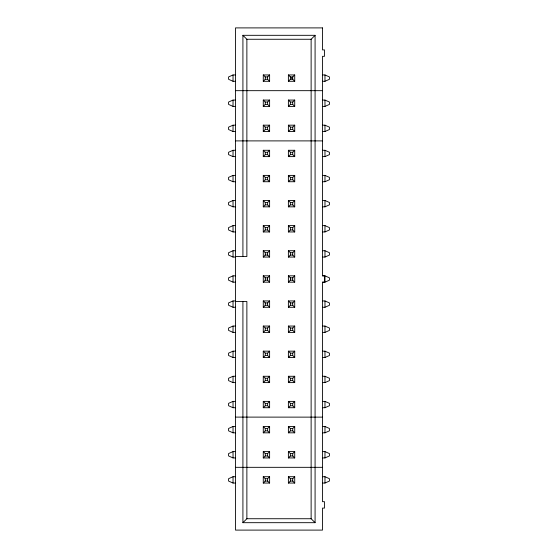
<?xml version="1.0" encoding="UTF-8"?>
<svg xmlns="http://www.w3.org/2000/svg" width="558" height="558" viewBox="0 0 558 558"><rect width="100%" height="100%" fill="white"/><g stroke="black" fill="none" stroke-linecap="round" stroke-linejoin="round"><path stroke-width="0.84" d="M263.278 81.287L265.259 79.306L267.631 79.306L269.612 81.287L269.612 74.953L263.278 74.953L263.278 81.287L269.612 81.287M267.631 79.306L267.631 76.934L269.612 74.953M242.918 301.487L242.918 522.686L315.082 522.686L311.127 518.731L311.127 39.269L315.082 35.314L242.918 35.314L242.918 256.513M263.278 106.397L265.259 104.416L267.631 104.416L269.612 106.397L269.612 100.063L263.278 100.063L263.278 106.397L269.612 106.397M267.631 104.416L267.631 102.044L269.612 100.063M288.388 81.287L290.369 79.306L292.741 79.306L292.741 76.934L294.722 74.953L294.722 81.287L288.388 81.287L288.388 74.953L294.722 74.953M263.278 131.507L265.259 129.526L265.259 127.154L263.278 125.173L269.612 125.173L269.612 131.507L263.278 131.507L263.278 125.173M269.612 131.507L267.631 129.526L267.631 127.154L269.612 125.173M288.388 106.397L290.369 104.416L292.741 104.416L294.722 106.397L294.722 100.063L288.388 100.063L288.388 106.397L294.722 106.397M292.741 104.416L292.741 102.044L294.722 100.063M263.278 156.617L265.259 154.636L265.259 152.264L263.278 150.283L269.612 150.283L269.612 156.617L263.278 156.617L263.278 150.283M269.612 156.617L267.631 154.636L267.631 152.264L269.612 150.283M288.388 131.507L290.369 129.526L290.369 127.154L288.388 125.173L294.722 125.173L294.722 131.507L288.388 131.507L288.388 125.173M294.722 131.507L292.741 129.526L292.741 127.154L294.722 125.173M263.278 181.727L265.259 179.746L265.259 177.374L263.278 175.393L269.612 175.393L269.612 181.727L263.278 181.727L263.278 175.393M269.612 181.727L267.631 179.746L267.631 177.374L269.612 175.393M288.388 156.617L290.369 154.636L290.369 152.264L288.388 150.283L294.722 150.283L294.722 156.617L288.388 156.617L288.388 150.283M294.722 156.617L292.741 154.636L292.741 152.264L294.722 150.283M263.278 206.837L265.259 204.856L265.259 202.484L263.278 200.503L269.612 200.503L269.612 206.837L263.278 206.837L263.278 200.503M269.612 206.837L267.631 204.856L267.631 202.484L269.612 200.503M288.388 181.727L290.369 179.746L290.369 177.374L288.388 175.393L294.722 175.393L294.722 181.727L288.388 181.727L288.388 175.393M294.722 181.727L292.741 179.746L292.741 177.374L294.722 175.393M263.278 231.947L265.259 229.966L265.259 227.594L263.278 225.613L269.612 225.613L269.612 231.947L263.278 231.947L263.278 225.613M269.612 231.947L267.631 229.966L267.631 227.594L269.612 225.613M288.388 206.837L290.369 204.856L290.369 202.484L288.388 200.503L294.722 200.503L294.722 206.837L288.388 206.837L288.388 200.503M294.722 206.837L292.741 204.856L292.741 202.484L294.722 200.503M263.278 257.057L265.259 255.076L267.631 255.076L269.612 257.057L263.278 257.057L263.278 250.723L269.612 250.723L269.612 257.057M263.278 250.723L265.259 252.704L267.631 252.704L269.612 250.723M288.388 231.947L290.369 229.966L290.369 227.594L288.388 225.613L294.722 225.613L294.722 231.947L288.388 231.947L288.388 225.613M294.722 231.947L292.741 229.966L292.741 227.594L294.722 225.613M263.278 282.167L265.259 280.186L267.631 280.186L269.612 282.167L263.278 282.167L263.278 275.833L269.612 275.833L269.612 282.167M263.278 275.833L265.259 277.814L267.631 277.814L269.612 275.833M288.388 257.057L290.369 255.076L292.741 255.076L294.722 257.057L288.388 257.057L288.388 250.723L294.722 250.723L294.722 257.057M288.388 250.723L290.369 252.704L292.741 252.704L294.722 250.723M263.278 307.277L265.259 305.296L267.631 305.296L269.612 307.277L263.278 307.277L263.278 300.943L269.612 300.943L269.612 307.277M263.278 300.943L265.259 302.924L267.631 302.924L269.612 300.943M288.388 282.167L290.369 280.186L292.741 280.186L294.722 282.167L288.388 282.167L288.388 275.833L294.722 275.833L294.722 282.167M288.388 275.833L290.369 277.814L292.741 277.814L294.722 275.833M263.278 332.387L265.259 330.406L265.259 328.034L263.278 326.053L269.612 326.053L269.612 332.387L263.278 332.387L263.278 326.053M269.612 332.387L267.631 330.406L267.631 328.034L269.612 326.053M288.388 307.277L290.369 305.296L292.741 305.296L294.722 307.277L288.388 307.277L288.388 300.943L294.722 300.943L294.722 307.277M288.388 300.943L290.369 302.924L292.741 302.924L294.722 300.943M263.278 357.497L265.259 355.516L265.259 353.144L263.278 351.163L269.612 351.163L269.612 357.497L263.278 357.497L263.278 351.163M269.612 357.497L267.631 355.516L267.631 353.144L269.612 351.163M288.388 332.387L290.369 330.406L290.369 328.034L288.388 326.053L294.722 326.053L294.722 332.387L288.388 332.387L288.388 326.053M294.722 332.387L292.741 330.406L292.741 328.034L294.722 326.053M263.278 382.607L265.259 380.626L265.259 378.254L263.278 376.273L269.612 376.273L269.612 382.607L263.278 382.607L263.278 376.273M269.612 382.607L267.631 380.626L267.631 378.254L269.612 376.273M288.388 357.497L290.369 355.516L290.369 353.144L288.388 351.163L294.722 351.163L294.722 357.497L288.388 357.497L288.388 351.163M294.722 357.497L292.741 355.516L292.741 353.144L294.722 351.163M263.278 407.717L265.259 405.736L265.259 403.364L263.278 401.383L263.278 407.717L269.612 407.717L269.612 401.383L263.278 401.383M265.259 403.364L267.631 403.364L269.612 401.383M288.388 382.607L290.369 380.626L290.369 378.254L288.388 376.273L294.722 376.273L294.722 382.607L288.388 382.607L288.388 376.273M294.722 382.607L292.741 380.626L292.741 378.254L294.722 376.273M263.278 432.827L265.259 430.846L265.259 428.474L263.278 426.493L269.612 426.493L269.612 432.827L263.278 432.827L263.278 426.493M269.612 432.827L267.631 430.846L267.631 428.474L269.612 426.493M288.388 407.717L290.369 405.736L290.369 403.364L288.388 401.383L288.388 407.717L294.722 407.717L294.722 401.383L288.388 401.383M290.369 403.364L292.741 403.364L294.722 401.383M263.278 457.937L265.259 455.956L265.259 453.584L263.278 451.603L263.278 457.937L269.612 457.937L269.612 451.603L263.278 451.603M265.259 453.584L267.631 453.584L269.612 451.603M288.388 432.827L290.369 430.846L290.369 428.474L288.388 426.493L294.722 426.493L294.722 432.827L288.388 432.827L288.388 426.493M294.722 432.827L292.741 430.846L292.741 428.474L294.722 426.493M263.278 483.047L265.259 481.066L267.631 481.066L269.612 483.047L263.278 483.047L263.278 476.713L269.612 476.713L269.612 483.047M263.278 476.713L265.259 478.694L267.631 478.694L269.612 476.713M288.388 457.937L290.369 455.956L290.369 453.584L288.388 451.603L288.388 457.937L294.722 457.937L294.722 451.603L288.388 451.603M290.369 453.584L292.741 453.584L294.722 451.603M242.918 522.686L246.873 518.731L246.873 301.487L235.504 301.487M288.388 483.047L290.369 481.066L290.369 478.694L288.388 476.713L288.388 483.047L294.722 483.047L294.722 476.713L288.388 476.713M290.369 478.694L292.741 478.694L294.722 476.713M235.622 74.953L233.028 74.953L228.585 76.934L228.585 79.306L233.028 81.287L235.622 81.287M235.622 100.063L233.028 100.063L228.585 102.044L228.585 104.416L233.028 106.397L235.622 106.397M322.378 81.287L324.972 81.287L329.415 79.306L329.415 76.934L324.972 74.953L322.378 74.953M235.622 125.173L233.028 125.173L228.585 127.154L228.585 129.526L233.028 131.507L235.622 131.507M322.378 106.397L324.972 106.397L329.415 104.416L329.415 102.044L324.972 100.063L322.378 100.063M235.622 150.283L233.028 150.283L228.585 152.264L228.585 154.636L233.028 156.617L235.622 156.617M322.378 131.507L324.972 131.507L329.415 129.526L329.415 127.154L324.972 125.173L322.378 125.173M235.622 175.393L233.028 175.393L228.585 177.374L228.585 179.746L233.028 181.727L235.622 181.727M322.378 156.617L324.972 156.617L329.415 154.636L329.415 152.264L324.972 150.283L322.378 150.283M235.622 200.503L233.028 200.503L228.585 202.484L228.585 204.856L233.028 206.837L235.622 206.837M322.378 181.727L324.972 181.727L329.415 179.746L329.415 177.374L324.972 175.393L322.378 175.393M235.622 225.613L233.028 225.613L228.585 227.594L228.585 229.966L233.028 231.947L235.622 231.947M322.378 206.837L324.972 206.837L329.415 204.856L329.415 202.484L324.972 200.503L322.378 200.503M235.622 250.723L233.028 250.723L228.585 252.704L228.585 255.076L233.028 257.057L235.622 257.057M322.378 231.947L324.972 231.947L329.415 229.966L329.415 227.594L324.972 225.613L322.378 225.613M235.622 275.833L233.028 275.833L228.585 277.814L228.585 280.186L233.028 282.167L235.622 282.167M322.378 257.057L324.972 257.057L329.415 255.076L329.415 252.704L324.972 250.723L322.378 250.723M235.622 300.943L233.028 300.943L228.585 302.924L228.585 305.296L233.028 307.277L235.622 307.277M322.378 282.167L324.972 282.167L329.415 280.186L329.415 277.814L324.972 275.833L322.378 275.833M235.622 326.053L233.028 326.053L228.585 328.034L228.585 330.406L233.028 332.387L235.622 332.387M322.378 307.277L324.972 307.277L329.415 305.296L329.415 302.924L324.972 300.943L322.378 300.943M235.622 351.163L233.028 351.163L228.585 353.144L228.585 355.516L233.028 357.497L235.622 357.497M322.378 332.387L324.972 332.387L329.415 330.406L329.415 328.034L324.972 326.053L322.378 326.053M235.622 376.273L233.028 376.273L228.585 378.254L228.585 380.626L233.028 382.607L235.622 382.607M322.378 357.497L324.972 357.497L329.415 355.516L329.415 353.144L324.972 351.163L322.378 351.163M235.622 401.383L233.028 401.383L228.585 403.364L228.585 405.736L233.028 407.717L235.622 407.717M322.378 382.607L324.972 382.607L329.415 380.626L329.415 378.254L324.972 376.273L322.378 376.273M235.622 426.493L233.028 426.493L228.585 428.474L228.585 430.846L233.028 432.827L235.622 432.827M322.378 407.717L324.972 407.717L329.415 405.736L329.415 403.364L324.972 401.383L322.378 401.383M235.622 451.603L233.028 451.603L228.585 453.584L228.585 455.956L233.028 457.937L235.622 457.937M322.378 432.827L324.972 432.827L329.415 430.846L329.415 428.474L324.972 426.493L322.378 426.493M235.622 476.713L233.028 476.713L228.585 478.694L228.585 481.066L233.028 483.047L235.622 483.047M322.378 457.937L324.972 457.937L329.415 455.956L329.415 453.584L324.972 451.603L322.378 451.603M322.378 483.047L324.972 483.047L329.415 481.066L329.415 478.694L324.972 476.713L322.378 476.713M242.918 35.314L246.873 39.269L311.127 39.269M263.278 74.953L265.259 76.934L267.631 76.934M292.741 76.934L290.369 76.934L290.369 79.306M235.504 90.675L322.496 90.675M263.278 100.063L265.259 102.044L267.631 102.044M288.388 100.063L290.369 102.044L292.741 102.044M265.259 127.154L267.631 127.154M290.369 127.154L292.741 127.154M265.259 129.526L267.631 129.526M290.369 129.526L292.741 129.526M235.504 140.895L322.496 140.895M265.259 152.264L267.631 152.264M290.369 152.264L292.741 152.264M265.259 154.636L267.631 154.636M290.369 154.636L292.741 154.636M265.259 177.374L267.631 177.374M290.369 177.374L292.741 177.374M265.259 179.746L267.631 179.746M290.369 179.746L292.741 179.746M265.259 202.484L267.631 202.484M290.369 202.484L292.741 202.484M265.259 204.856L267.631 204.856M290.369 204.856L292.741 204.856M265.259 227.594L267.631 227.594M290.369 227.594L292.741 227.594M265.259 229.966L267.631 229.966M290.369 229.966L292.741 229.966M235.504 256.513L246.873 256.513L246.873 39.269M265.259 328.034L267.631 328.034M290.369 328.034L292.741 328.034M265.259 330.406L267.631 330.406M290.369 330.406L292.741 330.406M265.259 353.144L267.631 353.144M290.369 353.144L292.741 353.144M265.259 355.516L267.631 355.516M290.369 355.516L292.741 355.516M265.259 378.254L267.631 378.254M290.369 378.254L292.741 378.254M265.259 380.626L267.631 380.626M290.369 380.626L292.741 380.626M265.259 405.736L267.631 405.736L269.612 407.717M290.369 405.736L292.741 405.736L294.722 407.717M235.504 417.105L322.496 417.133M265.259 428.474L267.631 428.474M290.369 428.474L292.741 428.474M265.259 430.846L267.631 430.846M290.369 430.846L292.741 430.846M265.259 455.956L267.631 455.956L269.612 457.937M290.369 455.956L292.741 455.956L294.722 457.937M235.504 467.325L322.496 467.325M290.369 481.066L292.741 481.066L294.722 483.047M246.873 518.731L311.127 518.731M288.388 74.953L294.722 81.287M324.972 74.953L324.972 81.287M324.972 100.063L324.972 106.397M324.972 125.173L324.972 131.507M324.972 150.283L324.972 156.617M324.972 175.393L324.972 181.727M324.972 200.503L324.972 206.837M324.972 225.613L324.972 231.947M324.972 250.723L324.972 257.057M324.972 275.833L324.972 282.167M324.972 300.943L324.972 307.277M324.972 326.053L324.972 332.387M324.972 351.163L324.972 357.497M324.972 376.273L324.972 382.607M324.972 401.383L324.972 407.717M324.972 426.493L324.972 432.827M324.972 451.603L324.972 457.937M324.972 476.713L324.972 483.047M315.082 35.314L315.082 522.686M292.741 252.704L292.741 255.076M292.741 277.814L292.741 280.186M292.741 302.924L292.741 305.296M292.741 403.364L292.741 405.736M292.741 453.584L292.741 455.956M292.741 478.694L292.741 481.066M290.369 102.044L290.369 104.416M290.369 252.704L290.369 255.076M290.369 277.814L290.369 280.186M290.369 302.924L290.369 305.296M267.631 252.704L267.631 255.076M267.631 277.814L267.631 280.186M267.631 302.924L267.631 305.296M267.631 403.364L267.631 405.736M267.631 453.584L267.631 455.956M267.631 478.694L267.631 481.066M265.259 76.934L265.259 79.306M265.259 102.044L265.259 104.416M265.259 252.704L265.259 255.076M265.259 277.814L265.259 280.186M265.259 302.924L265.259 305.296M265.259 478.694L265.259 481.066M233.028 74.953L233.028 81.287M233.028 100.063L233.028 106.397M233.028 125.173L233.028 131.507M233.028 150.283L233.028 156.617M233.028 175.393L233.028 181.727M233.028 200.503L233.028 206.837M233.028 225.613L233.028 231.947M233.028 250.723L233.028 257.057M233.028 275.833L233.028 282.167M233.028 300.943L233.028 307.277M233.028 326.053L233.028 332.387M233.028 351.163L233.028 357.497M233.028 376.273L233.028 382.607M233.028 401.383L233.028 407.717M233.028 426.493L233.028 432.827M233.028 451.603L233.028 457.937M233.028 476.713L233.028 483.047M322.496 27.9L235.504 27.9L235.504 530.1L322.496 530.1L322.496 508.101L324.477 508.101L324.477 501.677L322.496 501.677L322.496 282.215L324.477 282.215L324.477 275.785L322.496 275.785L322.496 56.323L324.477 56.323L324.477 49.899L322.496 49.899L322.496 27.9"/></g></svg>
